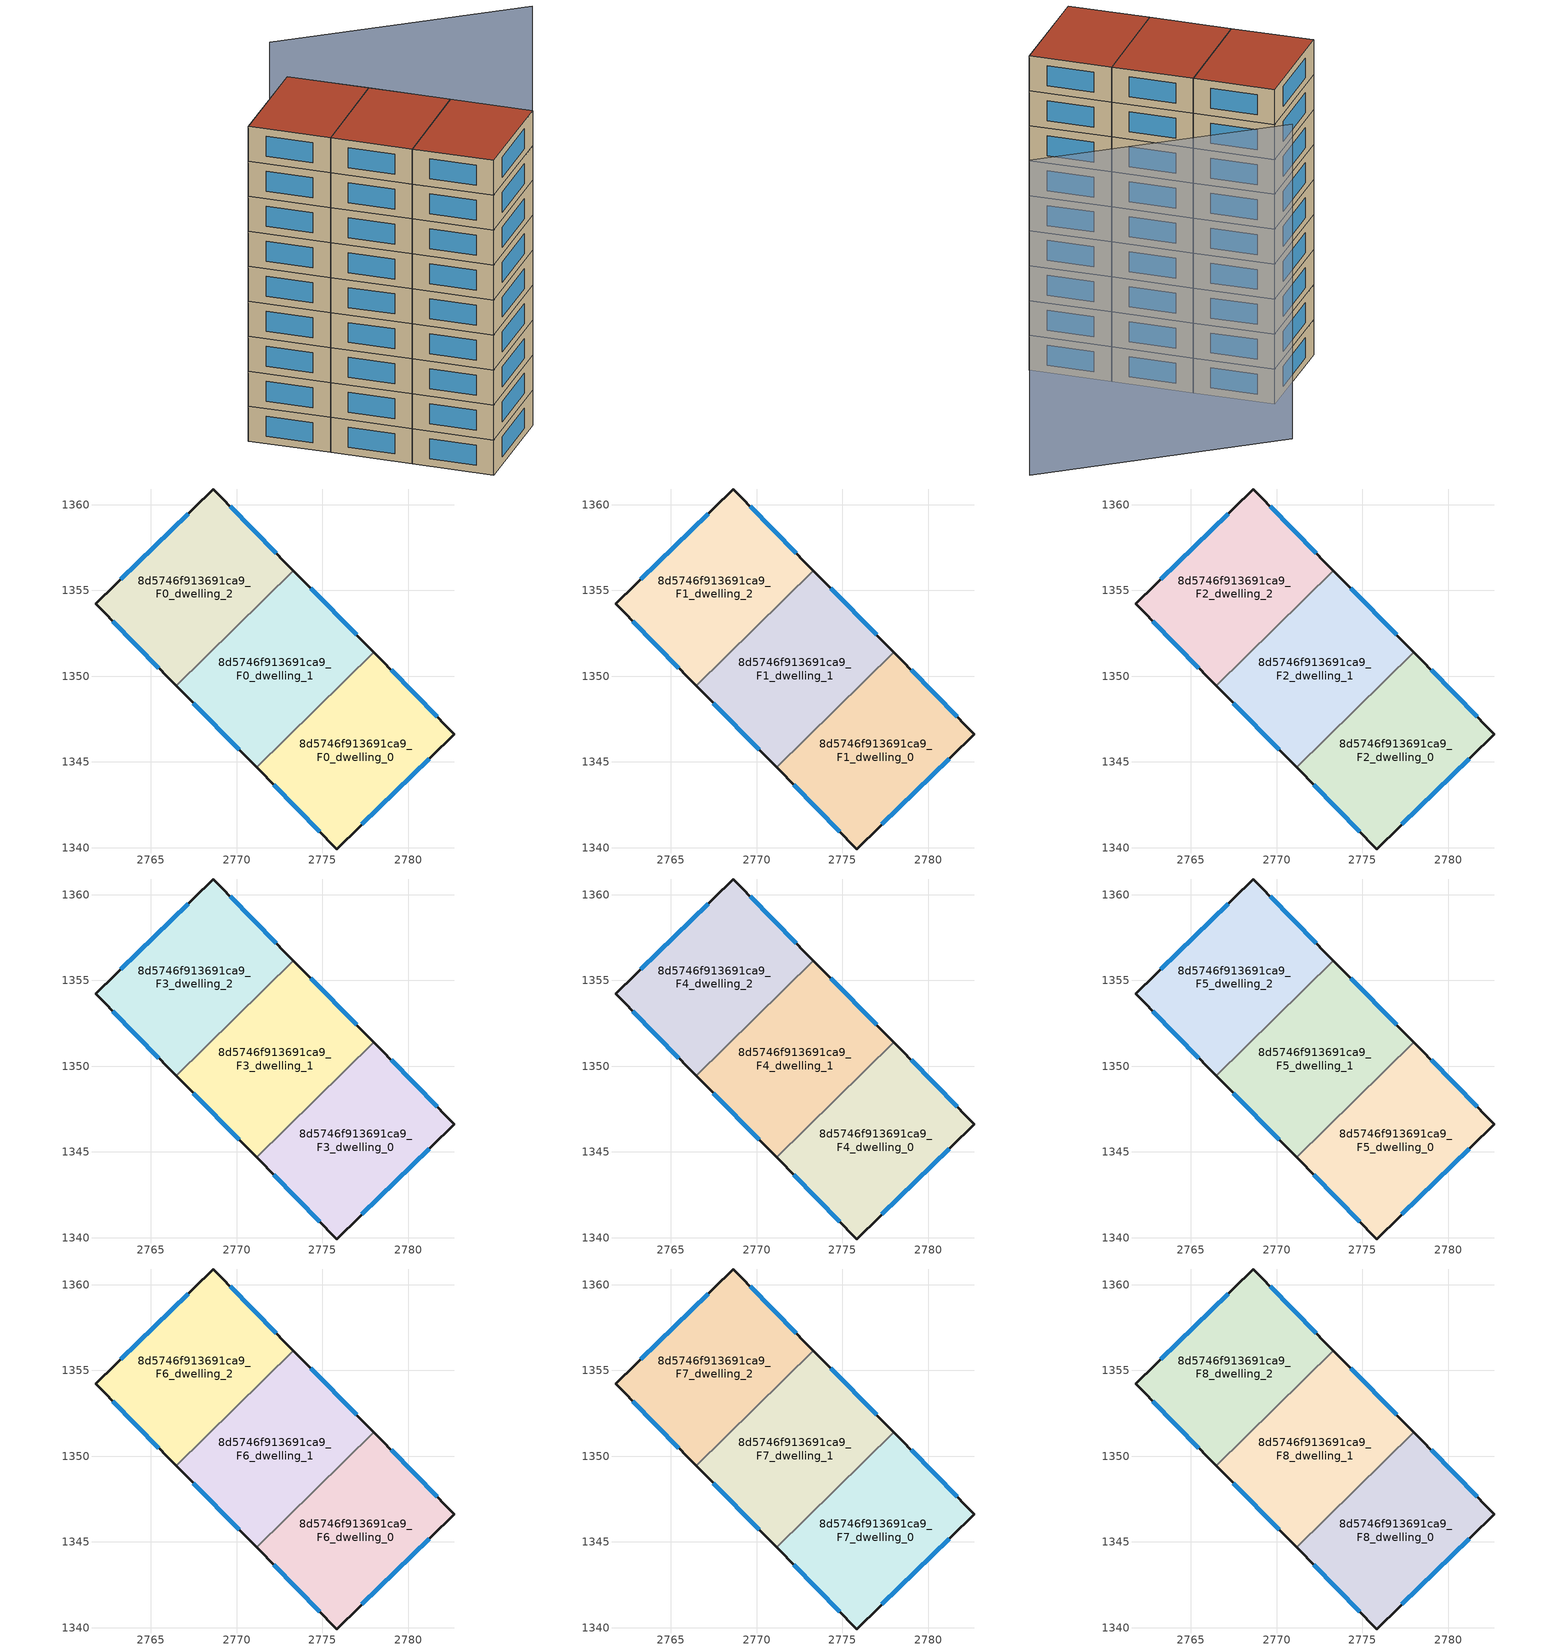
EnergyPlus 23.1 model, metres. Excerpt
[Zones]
8d5746f913691ca9_F0_dwelling_0
 floor ground (EU_floor_Construction): 2778,1351.39 2782.7,1346.61 2775.84,1339.92 2771.17,1344.67 z0
 wall outside (EU_wall_Construction): 2771.17,1344.67 2775.84,1339.92 2782.7,1346.61 2778,1351.39 z0:3
 wall to 8d5746f913691ca9_F0_dwelling_1 (EU_wall_Construction): 2778,1351.39 2771.17,1344.67 z0:3
 window (EU_Window_Construction): 2781.69,1347.64 2779.01,1350.37 / 2777.31,1341.35 2781.23,1345.18 / 2772.17,1343.66 2774.84,1340.94 z0.64:2.36
8d5746f913691ca9_F0_dwelling_1
 floor ground (EU_floor_Construction): 2773.31,1356.16 2778,1351.39 2771.17,1344.67 2766.48,1349.44 z0
 wall outside (EU_wall_Construction): 2778,1351.39 2773.31,1356.16 / 2766.48,1349.44 2771.17,1344.67 z0:3
 wall to 8d5746f913691ca9_F0_dwelling_2 (EU_wall_Construction): 2773.31,1356.16 2766.48,1349.44 z0:3
 window (EU_Window_Construction): 2777,1352.41 2774.32,1355.14 / 2767.48,1348.42 2770.16,1345.69 z0.64:2.36
8d5746f913691ca9_F0_dwelling_2
 floor ground (EU_floor_Construction): 2768.64,1360.91 2773.31,1356.16 2766.48,1349.44 2761.78,1354.22 z0
 wall outside (EU_wall_Construction): 2773.31,1356.16 2768.64,1360.91 2761.78,1354.22 2766.48,1349.44 z0:3
 window (EU_Window_Construction): 2767.17,1359.48 2763.25,1355.65 / 2772.31,1357.18 2769.64,1359.89 / 2762.78,1353.2 2765.47,1350.46 z0.64:2.36
8d5746f913691ca9_F1_dwelling_0
 floor to 8d5746f913691ca9_F0_dwelling_0 (EU_floor_Construction): 2778,1351.39 2782.7,1346.61 2775.84,1339.92 2771.17,1344.67 z3
 wall outside (EU_wall_Construction): 2771.17,1344.67 2775.84,1339.92 2782.7,1346.61 2778,1351.39 z3:6
 wall to 8d5746f913691ca9_F1_dwelling_1 (EU_wall_Construction): 2778,1351.39 2771.17,1344.67 z3:6
 window (EU_Window_Construction): 2781.69,1347.64 2779.01,1350.37 / 2777.31,1341.35 2781.23,1345.18 / 2772.17,1343.66 2774.84,1340.94 z3.64:5.36
8d5746f913691ca9_F1_dwelling_1
 floor to 8d5746f913691ca9_F0_dwelling_1 (EU_floor_Construction): 2773.31,1356.16 2778,1351.39 2771.17,1344.67 2766.48,1349.44 z3
 wall outside (EU_wall_Construction): 2778,1351.39 2773.31,1356.16 / 2766.48,1349.44 2771.17,1344.67 z3:6
 wall to 8d5746f913691ca9_F1_dwelling_2 (EU_wall_Construction): 2773.31,1356.16 2766.48,1349.44 z3:6
 window (EU_Window_Construction): 2777,1352.41 2774.32,1355.14 / 2767.48,1348.42 2770.16,1345.69 z3.64:5.36
8d5746f913691ca9_F1_dwelling_2
 floor to 8d5746f913691ca9_F0_dwelling_2 (EU_floor_Construction): 2768.64,1360.91 2773.31,1356.16 2766.48,1349.44 2761.78,1354.22 z3
 wall outside (EU_wall_Construction): 2773.31,1356.16 2768.64,1360.91 2761.78,1354.22 2766.48,1349.44 z3:6
 window (EU_Window_Construction): 2767.17,1359.48 2763.25,1355.65 / 2772.31,1357.18 2769.64,1359.89 / 2762.78,1353.2 2765.47,1350.46 z3.64:5.36
8d5746f913691ca9_F2_dwelling_0
 floor to 8d5746f913691ca9_F1_dwelling_0 (EU_floor_Construction): 2778,1351.39 2782.7,1346.61 2775.84,1339.92 2771.17,1344.67 z6
 wall outside (EU_wall_Construction): 2771.17,1344.67 2775.84,1339.92 2782.7,1346.61 2778,1351.39 z6:9
 wall to 8d5746f913691ca9_F2_dwelling_1 (EU_wall_Construction): 2778,1351.39 2771.17,1344.67 z6:9
 window (EU_Window_Construction): 2781.69,1347.64 2779.01,1350.37 / 2777.31,1341.35 2781.23,1345.18 / 2772.17,1343.66 2774.84,1340.94 z6.64:8.36
8d5746f913691ca9_F2_dwelling_1
 floor to 8d5746f913691ca9_F1_dwelling_1 (EU_floor_Construction): 2773.31,1356.16 2778,1351.39 2771.17,1344.67 2766.48,1349.44 z6
 wall outside (EU_wall_Construction): 2778,1351.39 2773.31,1356.16 / 2766.48,1349.44 2771.17,1344.67 z6:9
 wall to 8d5746f913691ca9_F2_dwelling_2 (EU_wall_Construction): 2773.31,1356.16 2766.48,1349.44 z6:9
 window (EU_Window_Construction): 2777,1352.41 2774.32,1355.14 / 2767.48,1348.42 2770.16,1345.69 z6.64:8.36
8d5746f913691ca9_F2_dwelling_2
 floor to 8d5746f913691ca9_F1_dwelling_2 (EU_floor_Construction): 2768.64,1360.91 2773.31,1356.16 2766.48,1349.44 2761.78,1354.22 z6
 wall outside (EU_wall_Construction): 2773.31,1356.16 2768.64,1360.91 2761.78,1354.22 2766.48,1349.44 z6:9
 window (EU_Window_Construction): 2767.17,1359.48 2763.25,1355.65 / 2772.31,1357.18 2769.64,1359.89 / 2762.78,1353.2 2765.47,1350.46 z6.64:8.36
8d5746f913691ca9_F3_dwelling_0
 floor to 8d5746f913691ca9_F2_dwelling_0 (EU_floor_Construction): 2778,1351.39 2782.7,1346.61 2775.84,1339.92 2771.17,1344.67 z9
 wall outside (EU_wall_Construction): 2771.17,1344.67 2775.84,1339.92 2782.7,1346.61 2778,1351.39 z9:12
 wall to 8d5746f913691ca9_F3_dwelling_1 (EU_wall_Construction): 2778,1351.39 2771.17,1344.67 z9:12
 window (EU_Window_Construction): 2781.69,1347.64 2779.01,1350.37 / 2777.31,1341.35 2781.23,1345.18 / 2772.17,1343.66 2774.84,1340.94 z9.64:11.36
8d5746f913691ca9_F3_dwelling_1
 floor to 8d5746f913691ca9_F2_dwelling_1 (EU_floor_Construction): 2773.31,1356.16 2778,1351.39 2771.17,1344.67 2766.48,1349.44 z9
 wall outside (EU_wall_Construction): 2778,1351.39 2773.31,1356.16 / 2766.48,1349.44 2771.17,1344.67 z9:12
 wall to 8d5746f913691ca9_F3_dwelling_2 (EU_wall_Construction): 2773.31,1356.16 2766.48,1349.44 z9:12
 window (EU_Window_Construction): 2777,1352.41 2774.32,1355.14 / 2767.48,1348.42 2770.16,1345.69 z9.64:11.36
8d5746f913691ca9_F3_dwelling_2
 floor to 8d5746f913691ca9_F2_dwelling_2 (EU_floor_Construction): 2768.64,1360.91 2773.31,1356.16 2766.48,1349.44 2761.78,1354.22 z9
 wall outside (EU_wall_Construction): 2773.31,1356.16 2768.64,1360.91 2761.78,1354.22 2766.48,1349.44 z9:12
 window (EU_Window_Construction): 2767.17,1359.48 2763.25,1355.65 / 2772.31,1357.18 2769.64,1359.89 / 2762.78,1353.2 2765.47,1350.46 z9.64:11.36
8d5746f913691ca9_F4_dwelling_0
 floor to 8d5746f913691ca9_F3_dwelling_0 (EU_floor_Construction): 2778,1351.39 2782.7,1346.61 2775.84,1339.92 2771.17,1344.67 z12
 wall outside (EU_wall_Construction): 2771.17,1344.67 2775.84,1339.92 2782.7,1346.61 2778,1351.39 z12:15
 wall to 8d5746f913691ca9_F4_dwelling_1 (EU_wall_Construction): 2778,1351.39 2771.17,1344.67 z12:15
 window (EU_Window_Construction): 2781.69,1347.64 2779.01,1350.37 / 2777.31,1341.35 2781.23,1345.18 / 2772.17,1343.66 2774.84,1340.94 z12.64:14.36
8d5746f913691ca9_F4_dwelling_1
 floor to 8d5746f913691ca9_F3_dwelling_1 (EU_floor_Construction): 2773.31,1356.16 2778,1351.39 2771.17,1344.67 2766.48,1349.44 z12
 wall outside (EU_wall_Construction): 2778,1351.39 2773.31,1356.16 / 2766.48,1349.44 2771.17,1344.67 z12:15
 wall to 8d5746f913691ca9_F4_dwelling_2 (EU_wall_Construction): 2773.31,1356.16 2766.48,1349.44 z12:15
 window (EU_Window_Construction): 2777,1352.41 2774.32,1355.14 / 2767.48,1348.42 2770.16,1345.69 z12.64:14.36
8d5746f913691ca9_F4_dwelling_2
 floor to 8d5746f913691ca9_F3_dwelling_2 (EU_floor_Construction): 2768.64,1360.91 2773.31,1356.16 2766.48,1349.44 2761.78,1354.22 z12
 wall outside (EU_wall_Construction): 2773.31,1356.16 2768.64,1360.91 2761.78,1354.22 2766.48,1349.44 z12:15
 window (EU_Window_Construction): 2767.17,1359.48 2763.25,1355.65 / 2772.31,1357.18 2769.64,1359.89 / 2762.78,1353.2 2765.47,1350.46 z12.64:14.36
8d5746f913691ca9_F5_dwelling_0
 floor to 8d5746f913691ca9_F4_dwelling_0 (EU_floor_Construction): 2778,1351.39 2782.7,1346.61 2775.84,1339.92 2771.17,1344.67 z15
 wall outside (EU_wall_Construction): 2771.17,1344.67 2775.84,1339.92 2782.7,1346.61 2778,1351.39 z15:18
 wall to 8d5746f913691ca9_F5_dwelling_1 (EU_wall_Construction): 2778,1351.39 2771.17,1344.67 z15:18
 window (EU_Window_Construction): 2781.69,1347.64 2779.01,1350.37 / 2777.31,1341.35 2781.23,1345.18 / 2772.17,1343.66 2774.84,1340.94 z15.64:17.36
8d5746f913691ca9_F5_dwelling_1
 floor to 8d5746f913691ca9_F4_dwelling_1 (EU_floor_Construction): 2773.31,1356.16 2778,1351.39 2771.17,1344.67 2766.48,1349.44 z15
 wall outside (EU_wall_Construction): 2778,1351.39 2773.31,1356.16 / 2766.48,1349.44 2771.17,1344.67 z15:18
 wall to 8d5746f913691ca9_F5_dwelling_2 (EU_wall_Construction): 2773.31,1356.16 2766.48,1349.44 z15:18
 window (EU_Window_Construction): 2777,1352.41 2774.32,1355.14 / 2767.48,1348.42 2770.16,1345.69 z15.64:17.36
8d5746f913691ca9_F5_dwelling_2
 floor to 8d5746f913691ca9_F4_dwelling_2 (EU_floor_Construction): 2768.64,1360.91 2773.31,1356.16 2766.48,1349.44 2761.78,1354.22 z15
 wall outside (EU_wall_Construction): 2773.31,1356.16 2768.64,1360.91 2761.78,1354.22 2766.48,1349.44 z15:18
 window (EU_Window_Construction): 2767.17,1359.48 2763.25,1355.65 / 2772.31,1357.18 2769.64,1359.89 / 2762.78,1353.2 2765.47,1350.46 z15.64:17.36
8d5746f913691ca9_F6_dwelling_0
 floor to 8d5746f913691ca9_F5_dwelling_0 (EU_floor_Construction): 2778,1351.39 2782.7,1346.61 2775.84,1339.92 2771.17,1344.67 z18
 wall outside (EU_wall_Construction): 2771.17,1344.67 2775.84,1339.92 2782.7,1346.61 2778,1351.39 z18:21
 wall to 8d5746f913691ca9_F6_dwelling_1 (EU_wall_Construction): 2778,1351.39 2771.17,1344.67 z18:21
 window (EU_Window_Construction): 2781.69,1347.64 2779.01,1350.37 / 2777.31,1341.35 2781.23,1345.18 / 2772.17,1343.66 2774.84,1340.94 z18.64:20.36
8d5746f913691ca9_F6_dwelling_1
 floor to 8d5746f913691ca9_F5_dwelling_1 (EU_floor_Construction): 2773.31,1356.16 2778,1351.39 2771.17,1344.67 2766.48,1349.44 z18
 wall outside (EU_wall_Construction): 2778,1351.39 2773.31,1356.16 / 2766.48,1349.44 2771.17,1344.67 z18:21
 wall to 8d5746f913691ca9_F6_dwelling_2 (EU_wall_Construction): 2773.31,1356.16 2766.48,1349.44 z18:21
 window (EU_Window_Construction): 2777,1352.41 2774.32,1355.14 / 2767.48,1348.42 2770.16,1345.69 z18.64:20.36
8d5746f913691ca9_F6_dwelling_2
 floor to 8d5746f913691ca9_F5_dwelling_2 (EU_floor_Construction): 2768.64,1360.91 2773.31,1356.16 2766.48,1349.44 2761.78,1354.22 z18
 wall outside (EU_wall_Construction): 2773.31,1356.16 2768.64,1360.91 2761.78,1354.22 2766.48,1349.44 z18:21
 window (EU_Window_Construction): 2767.17,1359.48 2763.25,1355.65 / 2772.31,1357.18 2769.64,1359.89 / 2762.78,1353.2 2765.47,1350.46 z18.64:20.36
8d5746f913691ca9_F7_dwelling_0
 floor to 8d5746f913691ca9_F6_dwelling_0 (EU_floor_Construction): 2778,1351.39 2782.7,1346.61 2775.84,1339.92 2771.17,1344.67 z21
 wall outside (EU_wall_Construction): 2771.17,1344.67 2775.84,1339.92 2782.7,1346.61 2778,1351.39 z21:24
 wall to 8d5746f913691ca9_F7_dwelling_1 (EU_wall_Construction): 2778,1351.39 2771.17,1344.67 z21:24
 window (EU_Window_Construction): 2781.69,1347.64 2779.01,1350.37 / 2777.31,1341.35 2781.23,1345.18 / 2772.17,1343.66 2774.84,1340.94 z21.64:23.36
8d5746f913691ca9_F7_dwelling_1
 floor to 8d5746f913691ca9_F6_dwelling_1 (EU_floor_Construction): 2773.31,1356.16 2778,1351.39 2771.17,1344.67 2766.48,1349.44 z21
 wall outside (EU_wall_Construction): 2778,1351.39 2773.31,1356.16 / 2766.48,1349.44 2771.17,1344.67 z21:24
 wall to 8d5746f913691ca9_F7_dwelling_2 (EU_wall_Construction): 2773.31,1356.16 2766.48,1349.44 z21:24
 window (EU_Window_Construction): 2777,1352.41 2774.32,1355.14 / 2767.48,1348.42 2770.16,1345.69 z21.64:23.36
8d5746f913691ca9_F7_dwelling_2
 floor to 8d5746f913691ca9_F6_dwelling_2 (EU_floor_Construction): 2768.64,1360.91 2773.31,1356.16 2766.48,1349.44 2761.78,1354.22 z21
 wall outside (EU_wall_Construction): 2773.31,1356.16 2768.64,1360.91 2761.78,1354.22 2766.48,1349.44 z21:24
 window (EU_Window_Construction): 2767.17,1359.48 2763.25,1355.65 / 2772.31,1357.18 2769.64,1359.89 / 2762.78,1353.2 2765.47,1350.46 z21.64:23.36
8d5746f913691ca9_F8_dwelling_0
 floor to 8d5746f913691ca9_F7_dwelling_0 (EU_floor_Construction): 2778,1351.39 2782.7,1346.61 2775.84,1339.92 2771.17,1344.67 z24
 wall outside (EU_wall_Construction): 2771.17,1344.67 2775.84,1339.92 2782.7,1346.61 2778,1351.39 z24:27
 wall to 8d5746f913691ca9_F8_dwelling_1 (EU_wall_Construction): 2778,1351.39 2771.17,1344.67 z24:27
 window (EU_Window_Construction): 2781.69,1347.64 2779.01,1350.37 / 2777.31,1341.35 2781.23,1345.18 / 2772.17,1343.66 2774.84,1340.94 z24.64:26.36
 roof outside (EU_roof_Construction): 2782.7,1346.61 2778,1351.39 2771.17,1344.67 2775.84,1339.92 z27
8d5746f913691ca9_F8_dwelling_1
 floor to 8d5746f913691ca9_F7_dwelling_1 (EU_floor_Construction): 2773.31,1356.16 2778,1351.39 2771.17,1344.67 2766.48,1349.44 z24
 wall outside (EU_wall_Construction): 2778,1351.39 2773.31,1356.16 / 2766.48,1349.44 2771.17,1344.67 z24:27
 wall to 8d5746f913691ca9_F8_dwelling_2 (EU_wall_Construction): 2773.31,1356.16 2766.48,1349.44 z24:27
 window (EU_Window_Construction): 2777,1352.41 2774.32,1355.14 / 2767.48,1348.42 2770.16,1345.69 z24.64:26.36
 roof outside (EU_roof_Construction): 2778,1351.39 2773.31,1356.16 2766.48,1349.44 2771.17,1344.67 z27
8d5746f913691ca9_F8_dwelling_2
 floor to 8d5746f913691ca9_F7_dwelling_2 (EU_floor_Construction): 2768.64,1360.91 2773.31,1356.16 2766.48,1349.44 2761.78,1354.22 z24
 wall outside (EU_wall_Construction): 2773.31,1356.16 2768.64,1360.91 2761.78,1354.22 2766.48,1349.44 z24:27
 window (EU_Window_Construction): 2767.17,1359.48 2763.25,1355.65 / 2772.31,1357.18 2769.64,1359.89 / 2762.78,1353.2 2765.47,1350.46 z24.64:26.36
 roof outside (EU_roof_Construction): 2773.31,1356.16 2768.64,1360.91 2761.78,1354.22 2766.48,1349.44 z27
shading: 2791.53,1363.59 2770.35,1367.15 z0:27
[Building]
EU S2 Campaign: North Axis=0; Terrain=City; Solar Distribution=FullExterior
[Site:Location]
Yerevan-Zvartnots.Intl.AP: Latitude=40.15; Longitude=44.383; Time Zone=4; Elevation=854
[SizingPeriod:WeatherFileDays]
AnnualSizingPeriod: Begin Month=1; Begin Day of Month=1; End Month=12; End Day of Month=31; Day of Week for Start Day=Monday; Use Weather File Daylight Saving Period=No; Use Weather File Rain and Snow Indicators=No
[MATERIAL]
EU_InternalMass_Material: Roughness=MediumRough; Thickness=0.1; Conductivity=1; Density=1800; Specific Heat=900; Thermal Absorptance=0.9; Solar Absorptance=0.7; Visible Absorptance=0.7
[MATERIAL:NOMASS] Roughness=MediumRough; Thermal Absorptance=0.9; Solar Absorptance=0.7; Visible Absorptance=0.7
Name | Thermal Resistance
EU_wall_NoMass | 1.05043
EU_roof_NoMass | 1.45357
EU_floor_NoMass | 0.478065
[WINDOWMATERIAL:SIMPLEGLAZINGSYSTEM]
EU_Window_SimpleGlazing: UFactor=2.5566; Solar Heat Gain Coefficient=0.75; Visible Transmittance=0.75
[CONSTRUCTION]
EU_wall_Construction: EU_wall_NoMass
EU_roof_Construction: EU_roof_NoMass
EU_floor_Construction: EU_floor_NoMass
EU_Window_Construction: EU_Window_SimpleGlazing
EU_InternalMass_Construction: EU_InternalMass_Material
[ZONE] Type=1; Multiplier=1; Ceiling Height=autocalculate; Floor Area=autocalculate; Part of Total Floor Area=Yes
Name | Volume
8d5746f913691ca9_F0_dwelling_0; 8d5746f913691ca9_F1_dwelling_0; 8d5746f913691ca9_F2_dwelling_0; 8d5746f913691ca9_F3_dwelling_0; 8d5746f913691ca9_F4_dwelling_0; 8d5746f913691ca9_F5_dwelling_0; 8d5746f913691ca9_F6_dwelling_0; 8d5746f913691ca9_F7_dwelling_0; 8d5746f913691ca9_F8_dwelling_0; 8d5746f913691ca9_F0_dwelling_2; 8d5746f913691ca9_F1_dwelling_2; 8d5746f913691ca9_F2_dwelling_2; 8d5746f913691ca9_F3_dwelling_2; 8d5746f913691ca9_F4_dwelling_2; 8d5746f913691ca9_F5_dwelling_2; 8d5746f913691ca9_F6_dwelling_2; 8d5746f913691ca9_F7_dwelling_2; 8d5746f913691ca9_F8_dwelling_2 | 192.226
8d5746f913691ca9_F0_dwelling_1 | 192.223
8d5746f913691ca9_F1_dwelling_1; 8d5746f913691ca9_F2_dwelling_1; 8d5746f913691ca9_F3_dwelling_1; 8d5746f913691ca9_F4_dwelling_1; 8d5746f913691ca9_F5_dwelling_1; 8d5746f913691ca9_F6_dwelling_1; 8d5746f913691ca9_F7_dwelling_1; 8d5746f913691ca9_F8_dwelling_1 | 192.222
[INTERNALMASS] Construction=EU_InternalMass_Construction
Name | Zone or ZoneList | Surface Area
8d5746f913691ca9_F0_dwelling_0_EU_InternalMass | 8d5746f913691ca9_F0_dwelling_0 | 64.0753
8d5746f913691ca9_F0_dwelling_1_EU_InternalMass | 8d5746f913691ca9_F0_dwelling_1 | 64.0742
8d5746f913691ca9_F0_dwelling_2_EU_InternalMass | 8d5746f913691ca9_F0_dwelling_2 | 64.0753
8d5746f913691ca9_F1_dwelling_0_EU_InternalMass | 8d5746f913691ca9_F1_dwelling_0 | 64.0753
8d5746f913691ca9_F1_dwelling_1_EU_InternalMass | 8d5746f913691ca9_F1_dwelling_1 | 64.0742
8d5746f913691ca9_F1_dwelling_2_EU_InternalMass | 8d5746f913691ca9_F1_dwelling_2 | 64.0753
8d5746f913691ca9_F2_dwelling_0_EU_InternalMass | 8d5746f913691ca9_F2_dwelling_0 | 64.0753
8d5746f913691ca9_F2_dwelling_1_EU_InternalMass | 8d5746f913691ca9_F2_dwelling_1 | 64.0742
8d5746f913691ca9_F2_dwelling_2_EU_InternalMass | 8d5746f913691ca9_F2_dwelling_2 | 64.0753
8d5746f913691ca9_F3_dwelling_0_EU_InternalMass | 8d5746f913691ca9_F3_dwelling_0 | 64.0753
8d5746f913691ca9_F3_dwelling_1_EU_InternalMass | 8d5746f913691ca9_F3_dwelling_1 | 64.0742
8d5746f913691ca9_F3_dwelling_2_EU_InternalMass | 8d5746f913691ca9_F3_dwelling_2 | 64.0753
8d5746f913691ca9_F4_dwelling_0_EU_InternalMass | 8d5746f913691ca9_F4_dwelling_0 | 64.0753
8d5746f913691ca9_F4_dwelling_1_EU_InternalMass | 8d5746f913691ca9_F4_dwelling_1 | 64.0742
8d5746f913691ca9_F4_dwelling_2_EU_InternalMass | 8d5746f913691ca9_F4_dwelling_2 | 64.0753
8d5746f913691ca9_F5_dwelling_0_EU_InternalMass | 8d5746f913691ca9_F5_dwelling_0 | 64.0753
8d5746f913691ca9_F5_dwelling_1_EU_InternalMass | 8d5746f913691ca9_F5_dwelling_1 | 64.0742
8d5746f913691ca9_F5_dwelling_2_EU_InternalMass | 8d5746f913691ca9_F5_dwelling_2 | 64.0753
8d5746f913691ca9_F6_dwelling_0_EU_InternalMass | 8d5746f913691ca9_F6_dwelling_0 | 64.0753
8d5746f913691ca9_F6_dwelling_1_EU_InternalMass | 8d5746f913691ca9_F6_dwelling_1 | 64.0742
8d5746f913691ca9_F6_dwelling_2_EU_InternalMass | 8d5746f913691ca9_F6_dwelling_2 | 64.0753
8d5746f913691ca9_F7_dwelling_0_EU_InternalMass | 8d5746f913691ca9_F7_dwelling_0 | 64.0753
8d5746f913691ca9_F7_dwelling_1_EU_InternalMass | 8d5746f913691ca9_F7_dwelling_1 | 64.0742
8d5746f913691ca9_F7_dwelling_2_EU_InternalMass | 8d5746f913691ca9_F7_dwelling_2 | 64.0753
8d5746f913691ca9_F8_dwelling_0_EU_InternalMass | 8d5746f913691ca9_F8_dwelling_0 | 64.0753
8d5746f913691ca9_F8_dwelling_1_EU_InternalMass | 8d5746f913691ca9_F8_dwelling_1 | 64.0742
8d5746f913691ca9_F8_dwelling_2_EU_InternalMass | 8d5746f913691ca9_F8_dwelling_2 | 64.0753
[OTHEREQUIPMENT] Fuel Type=Electricity; Design Level Calculation Method=Watts/Area; Power per Zone Floor Area=1; Fraction Latent=0; Fraction Radiant=0; Fraction Lost=0; Carbon Dioxide Generation Rate=0; EndUse Subcategory=EU_Step8_InternalGains
Name | Zone or ZoneList or Space or SpaceList | Schedule
EU_Step8_InternalGain_8d5746f913691ca9_F0_dwelling_0_f000 | 8d5746f913691ca9_F0_dwelling_0 | EU_Step8_GainSchedule_8d5746f913691ca9_F0_dwelling_0_f000
EU_Step8_InternalGain_8d5746f913691ca9_F0_dwelling_1_f000 | 8d5746f913691ca9_F0_dwelling_1 | EU_Step8_GainSchedule_8d5746f913691ca9_F0_dwelling_1_f000
EU_Step8_InternalGain_8d5746f913691ca9_F0_dwelling_2_f000 | 8d5746f913691ca9_F0_dwelling_2 | EU_Step8_GainSchedule_8d5746f913691ca9_F0_dwelling_2_f000
EU_Step8_InternalGain_8d5746f913691ca9_F1_dwelling_0_f000 | 8d5746f913691ca9_F1_dwelling_0 | EU_Step8_GainSchedule_8d5746f913691ca9_F1_dwelling_0_f000
EU_Step8_InternalGain_8d5746f913691ca9_F1_dwelling_1_f000 | 8d5746f913691ca9_F1_dwelling_1 | EU_Step8_GainSchedule_8d5746f913691ca9_F1_dwelling_1_f000
EU_Step8_InternalGain_8d5746f913691ca9_F1_dwelling_2_f000 | 8d5746f913691ca9_F1_dwelling_2 | EU_Step8_GainSchedule_8d5746f913691ca9_F1_dwelling_2_f000
EU_Step8_InternalGain_8d5746f913691ca9_F2_dwelling_0_f000 | 8d5746f913691ca9_F2_dwelling_0 | EU_Step8_GainSchedule_8d5746f913691ca9_F2_dwelling_0_f000
EU_Step8_InternalGain_8d5746f913691ca9_F2_dwelling_1_f000 | 8d5746f913691ca9_F2_dwelling_1 | EU_Step8_GainSchedule_8d5746f913691ca9_F2_dwelling_1_f000
EU_Step8_InternalGain_8d5746f913691ca9_F2_dwelling_2_f000 | 8d5746f913691ca9_F2_dwelling_2 | EU_Step8_GainSchedule_8d5746f913691ca9_F2_dwelling_2_f000
EU_Step8_InternalGain_8d5746f913691ca9_F3_dwelling_0_f000 | 8d5746f913691ca9_F3_dwelling_0 | EU_Step8_GainSchedule_8d5746f913691ca9_F3_dwelling_0_f000
EU_Step8_InternalGain_8d5746f913691ca9_F3_dwelling_1_f000 | 8d5746f913691ca9_F3_dwelling_1 | EU_Step8_GainSchedule_8d5746f913691ca9_F3_dwelling_1_f000
EU_Step8_InternalGain_8d5746f913691ca9_F3_dwelling_2_f000 | 8d5746f913691ca9_F3_dwelling_2 | EU_Step8_GainSchedule_8d5746f913691ca9_F3_dwelling_2_f000
EU_Step8_InternalGain_8d5746f913691ca9_F4_dwelling_0_f000 | 8d5746f913691ca9_F4_dwelling_0 | EU_Step8_GainSchedule_8d5746f913691ca9_F4_dwelling_0_f000
EU_Step8_InternalGain_8d5746f913691ca9_F4_dwelling_1_f000 | 8d5746f913691ca9_F4_dwelling_1 | EU_Step8_GainSchedule_8d5746f913691ca9_F4_dwelling_1_f000
EU_Step8_InternalGain_8d5746f913691ca9_F4_dwelling_2_f000 | 8d5746f913691ca9_F4_dwelling_2 | EU_Step8_GainSchedule_8d5746f913691ca9_F4_dwelling_2_f000
EU_Step8_InternalGain_8d5746f913691ca9_F5_dwelling_0_f000 | 8d5746f913691ca9_F5_dwelling_0 | EU_Step8_GainSchedule_8d5746f913691ca9_F5_dwelling_0_f000
EU_Step8_InternalGain_8d5746f913691ca9_F5_dwelling_1_f000 | 8d5746f913691ca9_F5_dwelling_1 | EU_Step8_GainSchedule_8d5746f913691ca9_F5_dwelling_1_f000
EU_Step8_InternalGain_8d5746f913691ca9_F5_dwelling_2_f000 | 8d5746f913691ca9_F5_dwelling_2 | EU_Step8_GainSchedule_8d5746f913691ca9_F5_dwelling_2_f000
EU_Step8_InternalGain_8d5746f913691ca9_F6_dwelling_0_f000 | 8d5746f913691ca9_F6_dwelling_0 | EU_Step8_GainSchedule_8d5746f913691ca9_F6_dwelling_0_f000
EU_Step8_InternalGain_8d5746f913691ca9_F6_dwelling_1_f000 | 8d5746f913691ca9_F6_dwelling_1 | EU_Step8_GainSchedule_8d5746f913691ca9_F6_dwelling_1_f000
EU_Step8_InternalGain_8d5746f913691ca9_F6_dwelling_2_f000 | 8d5746f913691ca9_F6_dwelling_2 | EU_Step8_GainSchedule_8d5746f913691ca9_F6_dwelling_2_f000
EU_Step8_InternalGain_8d5746f913691ca9_F7_dwelling_0_f000 | 8d5746f913691ca9_F7_dwelling_0 | EU_Step8_GainSchedule_8d5746f913691ca9_F7_dwelling_0_f000
EU_Step8_InternalGain_8d5746f913691ca9_F7_dwelling_1_f000 | 8d5746f913691ca9_F7_dwelling_1 | EU_Step8_GainSchedule_8d5746f913691ca9_F7_dwelling_1_f000
EU_Step8_InternalGain_8d5746f913691ca9_F7_dwelling_2_f000 | 8d5746f913691ca9_F7_dwelling_2 | EU_Step8_GainSchedule_8d5746f913691ca9_F7_dwelling_2_f000
EU_Step8_InternalGain_8d5746f913691ca9_F8_dwelling_0_f000 | 8d5746f913691ca9_F8_dwelling_0 | EU_Step8_GainSchedule_8d5746f913691ca9_F8_dwelling_0_f000
EU_Step8_InternalGain_8d5746f913691ca9_F8_dwelling_1_f000 | 8d5746f913691ca9_F8_dwelling_1 | EU_Step8_GainSchedule_8d5746f913691ca9_F8_dwelling_1_f000
EU_Step8_InternalGain_8d5746f913691ca9_F8_dwelling_2_f000 | 8d5746f913691ca9_F8_dwelling_2 | EU_Step8_GainSchedule_8d5746f913691ca9_F8_dwelling_2_f000
[ZONEVENTILATION:DESIGNFLOWRATE] Schedule=EU_AlwaysOn; Design Flow Rate Calculation Method=AirChanges/Hour; Air Changes per Hour=0.557805; Ventilation Type=Natural; Fan Pressure Rise=0; Fan Total Efficiency=1; Constant Term Coefficient=1; Temperature Term Coefficient=0; Velocity Term Coefficient=0; Velocity Squared Term Coefficient=0; Minimum Indoor Temperature=-100; Maximum Indoor Temperature=100; Delta Temperature=-100; Minimum Outdoor Temperature=-100; Maximum Outdoor Temperature=100; Maximum Wind Speed=40
Name | Zone or ZoneList or Space or SpaceList
EU_ConstantAir_8d5746f913691ca9_F0_dwelling_0 | 8d5746f913691ca9_F0_dwelling_0
EU_ConstantAir_8d5746f913691ca9_F0_dwelling_1 | 8d5746f913691ca9_F0_dwelling_1
EU_ConstantAir_8d5746f913691ca9_F0_dwelling_2 | 8d5746f913691ca9_F0_dwelling_2
EU_ConstantAir_8d5746f913691ca9_F1_dwelling_0 | 8d5746f913691ca9_F1_dwelling_0
EU_ConstantAir_8d5746f913691ca9_F1_dwelling_1 | 8d5746f913691ca9_F1_dwelling_1
EU_ConstantAir_8d5746f913691ca9_F1_dwelling_2 | 8d5746f913691ca9_F1_dwelling_2
EU_ConstantAir_8d5746f913691ca9_F2_dwelling_0 | 8d5746f913691ca9_F2_dwelling_0
EU_ConstantAir_8d5746f913691ca9_F2_dwelling_1 | 8d5746f913691ca9_F2_dwelling_1
EU_ConstantAir_8d5746f913691ca9_F2_dwelling_2 | 8d5746f913691ca9_F2_dwelling_2
EU_ConstantAir_8d5746f913691ca9_F3_dwelling_0 | 8d5746f913691ca9_F3_dwelling_0
EU_ConstantAir_8d5746f913691ca9_F3_dwelling_1 | 8d5746f913691ca9_F3_dwelling_1
EU_ConstantAir_8d5746f913691ca9_F3_dwelling_2 | 8d5746f913691ca9_F3_dwelling_2
EU_ConstantAir_8d5746f913691ca9_F4_dwelling_0 | 8d5746f913691ca9_F4_dwelling_0
EU_ConstantAir_8d5746f913691ca9_F4_dwelling_1 | 8d5746f913691ca9_F4_dwelling_1
EU_ConstantAir_8d5746f913691ca9_F4_dwelling_2 | 8d5746f913691ca9_F4_dwelling_2
EU_ConstantAir_8d5746f913691ca9_F5_dwelling_0 | 8d5746f913691ca9_F5_dwelling_0
EU_ConstantAir_8d5746f913691ca9_F5_dwelling_1 | 8d5746f913691ca9_F5_dwelling_1
EU_ConstantAir_8d5746f913691ca9_F5_dwelling_2 | 8d5746f913691ca9_F5_dwelling_2
EU_ConstantAir_8d5746f913691ca9_F6_dwelling_0 | 8d5746f913691ca9_F6_dwelling_0
EU_ConstantAir_8d5746f913691ca9_F6_dwelling_1 | 8d5746f913691ca9_F6_dwelling_1
EU_ConstantAir_8d5746f913691ca9_F6_dwelling_2 | 8d5746f913691ca9_F6_dwelling_2
EU_ConstantAir_8d5746f913691ca9_F7_dwelling_0 | 8d5746f913691ca9_F7_dwelling_0
EU_ConstantAir_8d5746f913691ca9_F7_dwelling_1 | 8d5746f913691ca9_F7_dwelling_1
EU_ConstantAir_8d5746f913691ca9_F7_dwelling_2 | 8d5746f913691ca9_F7_dwelling_2
EU_ConstantAir_8d5746f913691ca9_F8_dwelling_0 | 8d5746f913691ca9_F8_dwelling_0
EU_ConstantAir_8d5746f913691ca9_F8_dwelling_1 | 8d5746f913691ca9_F8_dwelling_1
EU_ConstantAir_8d5746f913691ca9_F8_dwelling_2 | 8d5746f913691ca9_F8_dwelling_2
[HVACTEMPLATE:THERMOSTAT] Constant Heating Setpoint=20; Constant Cooling Setpoint=50
EU_HeatOnly_8d5746f913691ca9_F0_dwelling_0; EU_HeatOnly_8d5746f913691ca9_F0_dwelling_1; EU_HeatOnly_8d5746f913691ca9_F0_dwelling_2; EU_HeatOnly_8d5746f913691ca9_F1_dwelling_0; EU_HeatOnly_8d5746f913691ca9_F1_dwelling_1; EU_HeatOnly_8d5746f913691ca9_F1_dwelling_2; EU_HeatOnly_8d5746f913691ca9_F2_dwelling_0; EU_HeatOnly_8d5746f913691ca9_F2_dwelling_1; EU_HeatOnly_8d5746f913691ca9_F2_dwelling_2; EU_HeatOnly_8d5746f913691ca9_F3_dwelling_0; EU_HeatOnly_8d5746f913691ca9_F3_dwelling_1; EU_HeatOnly_8d5746f913691ca9_F3_dwelling_2; EU_HeatOnly_8d5746f913691ca9_F4_dwelling_0; EU_HeatOnly_8d5746f913691ca9_F4_dwelling_1; EU_HeatOnly_8d5746f913691ca9_F4_dwelling_2; EU_HeatOnly_8d5746f913691ca9_F5_dwelling_0; EU_HeatOnly_8d5746f913691ca9_F5_dwelling_1; EU_HeatOnly_8d5746f913691ca9_F5_dwelling_2; EU_HeatOnly_8d5746f913691ca9_F6_dwelling_0; EU_HeatOnly_8d5746f913691ca9_F6_dwelling_1; EU_HeatOnly_8d5746f913691ca9_F6_dwelling_2; EU_HeatOnly_8d5746f913691ca9_F7_dwelling_0; EU_HeatOnly_8d5746f913691ca9_F7_dwelling_1; EU_HeatOnly_8d5746f913691ca9_F7_dwelling_2; EU_HeatOnly_8d5746f913691ca9_F8_dwelling_0; EU_HeatOnly_8d5746f913691ca9_F8_dwelling_1; EU_HeatOnly_8d5746f913691ca9_F8_dwelling_2
[HVACTEMPLATE:ZONE:IDEALLOADSAIRSYSTEM] System Availability Schedule=EU_AlwaysOn; Maximum Heating Supply Air Temperature=50; Minimum Cooling Supply Air Temperature=13; Maximum Heating Supply Air Humidity Ratio=0.0156; Minimum Cooling Supply Air Humidity Ratio=0.0077; Heating Limit=NoLimit; Cooling Limit=NoLimit; Heating Availability Schedule=EU_AlwaysOn; Cooling Availability Schedule=EU_CoolingOff; Dehumidification Control Type=ConstantSensibleHeatRatio; Cooling Sensible Heat Ratio=0.7; Dehumidification Setpoint=60; Humidification Control Type=None; Humidification Setpoint=30; Outdoor Air Method=None; Outdoor Air Flow Rate per Person=0.00944; Outdoor Air Flow Rate per Zone Floor Area=0; Outdoor Air Flow Rate per Zone=0; Demand Controlled Ventilation Type=None; Outdoor Air Economizer Type=NoEconomizer; Heat Recovery Type=None; Sensible Heat Recovery Effectiveness=0.7; Latent Heat Recovery Effectiveness=0.65
Name | Template Thermostat
8d5746f913691ca9_F0_dwelling_0 | EU_HeatOnly_8d5746f913691ca9_F0_dwelling_0
8d5746f913691ca9_F0_dwelling_1 | EU_HeatOnly_8d5746f913691ca9_F0_dwelling_1
8d5746f913691ca9_F0_dwelling_2 | EU_HeatOnly_8d5746f913691ca9_F0_dwelling_2
8d5746f913691ca9_F1_dwelling_0 | EU_HeatOnly_8d5746f913691ca9_F1_dwelling_0
8d5746f913691ca9_F1_dwelling_1 | EU_HeatOnly_8d5746f913691ca9_F1_dwelling_1
8d5746f913691ca9_F1_dwelling_2 | EU_HeatOnly_8d5746f913691ca9_F1_dwelling_2
8d5746f913691ca9_F2_dwelling_0 | EU_HeatOnly_8d5746f913691ca9_F2_dwelling_0
8d5746f913691ca9_F2_dwelling_1 | EU_HeatOnly_8d5746f913691ca9_F2_dwelling_1
8d5746f913691ca9_F2_dwelling_2 | EU_HeatOnly_8d5746f913691ca9_F2_dwelling_2
8d5746f913691ca9_F3_dwelling_0 | EU_HeatOnly_8d5746f913691ca9_F3_dwelling_0
8d5746f913691ca9_F3_dwelling_1 | EU_HeatOnly_8d5746f913691ca9_F3_dwelling_1
8d5746f913691ca9_F3_dwelling_2 | EU_HeatOnly_8d5746f913691ca9_F3_dwelling_2
8d5746f913691ca9_F4_dwelling_0 | EU_HeatOnly_8d5746f913691ca9_F4_dwelling_0
8d5746f913691ca9_F4_dwelling_1 | EU_HeatOnly_8d5746f913691ca9_F4_dwelling_1
8d5746f913691ca9_F4_dwelling_2 | EU_HeatOnly_8d5746f913691ca9_F4_dwelling_2
8d5746f913691ca9_F5_dwelling_0 | EU_HeatOnly_8d5746f913691ca9_F5_dwelling_0
8d5746f913691ca9_F5_dwelling_1 | EU_HeatOnly_8d5746f913691ca9_F5_dwelling_1
8d5746f913691ca9_F5_dwelling_2 | EU_HeatOnly_8d5746f913691ca9_F5_dwelling_2
8d5746f913691ca9_F6_dwelling_0 | EU_HeatOnly_8d5746f913691ca9_F6_dwelling_0
8d5746f913691ca9_F6_dwelling_1 | EU_HeatOnly_8d5746f913691ca9_F6_dwelling_1
8d5746f913691ca9_F6_dwelling_2 | EU_HeatOnly_8d5746f913691ca9_F6_dwelling_2
8d5746f913691ca9_F7_dwelling_0 | EU_HeatOnly_8d5746f913691ca9_F7_dwelling_0
8d5746f913691ca9_F7_dwelling_1 | EU_HeatOnly_8d5746f913691ca9_F7_dwelling_1
8d5746f913691ca9_F7_dwelling_2 | EU_HeatOnly_8d5746f913691ca9_F7_dwelling_2
8d5746f913691ca9_F8_dwelling_0 | EU_HeatOnly_8d5746f913691ca9_F8_dwelling_0
8d5746f913691ca9_F8_dwelling_1 | EU_HeatOnly_8d5746f913691ca9_F8_dwelling_1
8d5746f913691ca9_F8_dwelling_2 | EU_HeatOnly_8d5746f913691ca9_F8_dwelling_2
[SIZING:ZONE] Zone Cooling Design Supply Air Temperature Input Method=SupplyAirTemperature; Zone Cooling Design Supply Air Temperature=13; Zone Heating Design Supply Air Temperature Input Method=SupplyAirTemperature; Zone Heating Design Supply Air Temperature=50; Zone Cooling Design Supply Air Humidity Ratio=0.008; Zone Heating Design Supply Air Humidity Ratio=0.008; Cooling Design Air Flow Method=DesignDay; Cooling Design Air Flow Rate=0; Cooling Minimum Air Flow per Zone Floor Area=0.000762; Cooling Minimum Air Flow=0; Cooling Minimum Air Flow Fraction=0.2; Heating Design Air Flow Method=DesignDay; Heating Design Air Flow Rate=0; Heating Maximum Air Flow per Zone Floor Area=0.002032; Heating Maximum Air Flow=0.141576; Heating Maximum Air Flow Fraction=0.3; Account for Dedicated Outdoor Air System=No; Dedicated Outdoor Air System Control Strategy=NeutralSupplyAir; Dedicated Outdoor Air Low Setpoint Temperature for Design=autosize; Dedicated Outdoor Air High Setpoint Temperature for Design=autosize; Zone Load Sizing Method=Sensible Load Only No Latent Load; Zone Latent Cooling Design Supply Air Humidity Ratio Input Method=HumidityRatioDifference; Zone Cooling Design Supply Air Humidity Ratio Difference=0.005; Zone Latent Heating Design Supply Air Humidity Ratio Input Method=HumidityRatioDifference; Zone Humidification Design Supply Air Humidity Ratio Difference=0.005
8d5746f913691ca9_F0_dwelling_0; 8d5746f913691ca9_F0_dwelling_1; 8d5746f913691ca9_F0_dwelling_2; 8d5746f913691ca9_F1_dwelling_0; 8d5746f913691ca9_F1_dwelling_1; 8d5746f913691ca9_F1_dwelling_2; 8d5746f913691ca9_F2_dwelling_0; 8d5746f913691ca9_F2_dwelling_1; 8d5746f913691ca9_F2_dwelling_2; 8d5746f913691ca9_F3_dwelling_0; 8d5746f913691ca9_F3_dwelling_1; 8d5746f913691ca9_F3_dwelling_2; 8d5746f913691ca9_F4_dwelling_0; 8d5746f913691ca9_F4_dwelling_1; 8d5746f913691ca9_F4_dwelling_2; 8d5746f913691ca9_F5_dwelling_0; 8d5746f913691ca9_F5_dwelling_1; 8d5746f913691ca9_F5_dwelling_2; 8d5746f913691ca9_F6_dwelling_0; 8d5746f913691ca9_F6_dwelling_1; 8d5746f913691ca9_F6_dwelling_2; 8d5746f913691ca9_F7_dwelling_0; 8d5746f913691ca9_F7_dwelling_1; 8d5746f913691ca9_F7_dwelling_2; 8d5746f913691ca9_F8_dwelling_0; 8d5746f913691ca9_F8_dwelling_1; 8d5746f913691ca9_F8_dwelling_2
[SCHEDULE:CONSTANT]
Name | Hourly Value
EU_AlwaysOn | 1
EU_CoolingOff | 0
[SCHEDULE:FILE] Column Number=1; Rows to Skip at Top=0; Number of Hours of Data=8760; Column Separator=Comma; Interpolate to Timestep=No; Minutes per Item=60; Adjust Schedule for Daylight Savings=Yes
Name | File
EU_Step8_GainSchedule_8d5746f913691ca9_F0_dwelling_0_f000 | ../../schedules/8d5746f913691ca9/8d5746f913691ca9_F0_dwelling_0_f000_gain.csv
EU_Step8_GainSchedule_8d5746f913691ca9_F0_dwelling_1_f000 | ../../schedules/8d5746f913691ca9/8d5746f913691ca9_F0_dwelling_1_f000_gain.csv
EU_Step8_GainSchedule_8d5746f913691ca9_F0_dwelling_2_f000 | ../../schedules/8d5746f913691ca9/8d5746f913691ca9_F0_dwelling_2_f000_gain.csv
EU_Step8_GainSchedule_8d5746f913691ca9_F1_dwelling_0_f000 | ../../schedules/8d5746f913691ca9/8d5746f913691ca9_F1_dwelling_0_f000_gain.csv
EU_Step8_GainSchedule_8d5746f913691ca9_F1_dwelling_1_f000 | ../../schedules/8d5746f913691ca9/8d5746f913691ca9_F1_dwelling_1_f000_gain.csv
EU_Step8_GainSchedule_8d5746f913691ca9_F1_dwelling_2_f000 | ../../schedules/8d5746f913691ca9/8d5746f913691ca9_F1_dwelling_2_f000_gain.csv
EU_Step8_GainSchedule_8d5746f913691ca9_F2_dwelling_0_f000 | ../../schedules/8d5746f913691ca9/8d5746f913691ca9_F2_dwelling_0_f000_gain.csv
EU_Step8_GainSchedule_8d5746f913691ca9_F2_dwelling_1_f000 | ../../schedules/8d5746f913691ca9/8d5746f913691ca9_F2_dwelling_1_f000_gain.csv
EU_Step8_GainSchedule_8d5746f913691ca9_F2_dwelling_2_f000 | ../../schedules/8d5746f913691ca9/8d5746f913691ca9_F2_dwelling_2_f000_gain.csv
EU_Step8_GainSchedule_8d5746f913691ca9_F3_dwelling_0_f000 | ../../schedules/8d5746f913691ca9/8d5746f913691ca9_F3_dwelling_0_f000_gain.csv
EU_Step8_GainSchedule_8d5746f913691ca9_F3_dwelling_1_f000 | ../../schedules/8d5746f913691ca9/8d5746f913691ca9_F3_dwelling_1_f000_gain.csv
EU_Step8_GainSchedule_8d5746f913691ca9_F3_dwelling_2_f000 | ../../schedules/8d5746f913691ca9/8d5746f913691ca9_F3_dwelling_2_f000_gain.csv
EU_Step8_GainSchedule_8d5746f913691ca9_F4_dwelling_0_f000 | ../../schedules/8d5746f913691ca9/8d5746f913691ca9_F4_dwelling_0_f000_gain.csv
EU_Step8_GainSchedule_8d5746f913691ca9_F4_dwelling_1_f000 | ../../schedules/8d5746f913691ca9/8d5746f913691ca9_F4_dwelling_1_f000_gain.csv
EU_Step8_GainSchedule_8d5746f913691ca9_F4_dwelling_2_f000 | ../../schedules/8d5746f913691ca9/8d5746f913691ca9_F4_dwelling_2_f000_gain.csv
EU_Step8_GainSchedule_8d5746f913691ca9_F5_dwelling_0_f000 | ../../schedules/8d5746f913691ca9/8d5746f913691ca9_F5_dwelling_0_f000_gain.csv
EU_Step8_GainSchedule_8d5746f913691ca9_F5_dwelling_1_f000 | ../../schedules/8d5746f913691ca9/8d5746f913691ca9_F5_dwelling_1_f000_gain.csv
EU_Step8_GainSchedule_8d5746f913691ca9_F5_dwelling_2_f000 | ../../schedules/8d5746f913691ca9/8d5746f913691ca9_F5_dwelling_2_f000_gain.csv
EU_Step8_GainSchedule_8d5746f913691ca9_F6_dwelling_0_f000 | ../../schedules/8d5746f913691ca9/8d5746f913691ca9_F6_dwelling_0_f000_gain.csv
EU_Step8_GainSchedule_8d5746f913691ca9_F6_dwelling_1_f000 | ../../schedules/8d5746f913691ca9/8d5746f913691ca9_F6_dwelling_1_f000_gain.csv
EU_Step8_GainSchedule_8d5746f913691ca9_F6_dwelling_2_f000 | ../../schedules/8d5746f913691ca9/8d5746f913691ca9_F6_dwelling_2_f000_gain.csv
EU_Step8_GainSchedule_8d5746f913691ca9_F7_dwelling_0_f000 | ../../schedules/8d5746f913691ca9/8d5746f913691ca9_F7_dwelling_0_f000_gain.csv
EU_Step8_GainSchedule_8d5746f913691ca9_F7_dwelling_1_f000 | ../../schedules/8d5746f913691ca9/8d5746f913691ca9_F7_dwelling_1_f000_gain.csv
EU_Step8_GainSchedule_8d5746f913691ca9_F7_dwelling_2_f000 | ../../schedules/8d5746f913691ca9/8d5746f913691ca9_F7_dwelling_2_f000_gain.csv
EU_Step8_GainSchedule_8d5746f913691ca9_F8_dwelling_0_f000 | ../../schedules/8d5746f913691ca9/8d5746f913691ca9_F8_dwelling_0_f000_gain.csv
EU_Step8_GainSchedule_8d5746f913691ca9_F8_dwelling_1_f000 | ../../schedules/8d5746f913691ca9/8d5746f913691ca9_F8_dwelling_1_f000_gain.csv
EU_Step8_GainSchedule_8d5746f913691ca9_F8_dwelling_2_f000 | ../../schedules/8d5746f913691ca9/8d5746f913691ca9_F8_dwelling_2_f000_gain.csv
